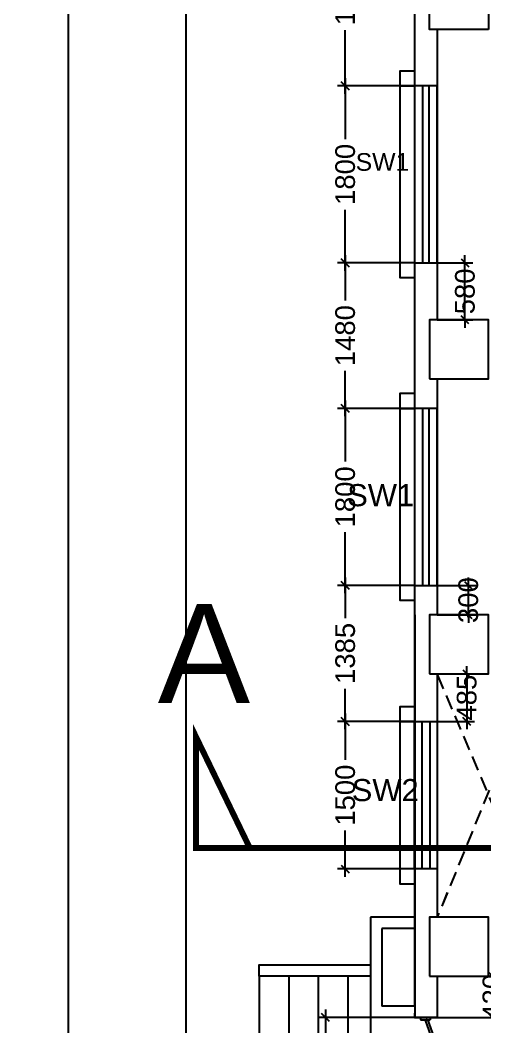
# Model space of a CAD drawing. Extents: x 6345096 to 6738923, y -6490958 to -6305885.
# Drawn here: x 6527889 to 6532613, y -6433549 to -6423310 of the extents above; entities that cross this region are included whole.
import ezdxf
from ezdxf.enums import TextEntityAlignment as Align

# ---------------------------------------------------------------- set-up
doc = ezdxf.new("R2010")
doc.units = 0
doc.header["$LTSCALE"] = 600
doc.header["$MEASUREMENT"] = 0
doc.header["$PDMODE"] = 35
doc.linetypes.add('DASHED', pattern=[0.75, 0.5, -0.25])
doc.linetypes.add('HIDDEN', pattern=[0.375, 0.25, -0.125])
doc.layers.get('0').update_dxf_attribs({"linetype": 'CONTINUOUS'})
doc.layers.get('Defpoints').update_dxf_attribs({"linetype": 'CONTINUOUS'})
for name, color, linetype in [('DIM', 8, 'CONTINUOUS'), ('DOOR', 32, 'CONTINUOUS'), ('Ele Proje.', 7, 'CONTINUOUS'), ('Ele. Proj', 7, 'CONTINUOUS'), ('HS', 251, 'CONTINUOUS'), ('joinery', 7, 'CONTINUOUS'), ('JW', 8, 'CONTINUOUS'), ('LA-column', 3, 'CONTINUOUS'), ('Sections', 10, 'CONTINUOUS'), ('Stairscase', 7, 'CONTINUOUS'), ('Walls', 7, 'CONTINUOUS'), ('Window', 4, 'CONTINUOUS'), ('Working Dim', 5, 'CONTINUOUS')]:
    doc.layers.add(name, color=color, linetype=linetype)
doc.styles.add('ari', font='arial.ttf')
doc.styles.add('ARIAL', font='arial.ttf')
doc.styles.get("Standard").update_dxf_attribs({"font": 'romans.shx'})
doc.dimstyles.new('int. dim', dxfattribs={"dimtxt": 200, "dimasz": 80, "dimexe": 80, "dimexo": 0, "dimgap": 70, "dimtad": 0, "dimdec": 0, "dimzin": 12, "dimdsep": 46, "dimtxsty": 'ari', "dimblk": 'OBLIQUE', "dimcen": 2, "dimdle": 80, "dimclrd": 256, "dimclre": 256, "dimclrt": 6, "dimadec": 0, "dimazin": 0, "dimtfac": 1, "dimtdec": 0, "dimtix": 1, "dimtmove": 2, "dimatfit": 3, "dimfxl": 1, "dimtolj": 1, "dimtzin": 0, "dimlwd": -1, "dimlwe": -1, "dimarcsym": 0})
doc.dimstyles.new('STANDARD$0', dxfattribs={"dimscale": 0, "dimtxt": 150, "dimasz": 125, "dimexe": 0.75, "dimexo": 1, "dimgap": 25, "dimtad": 1, "dimdec": 0, "dimdsep": 46, "dimtxsty": 'Standard', "dimblk1": 'DOT', "dimblk2": 'DOT', "dimsah": 1, "dimcen": 2.5, "dimclrd": 1, "dimclre": 1, "dimclrt": 3, "dimadec": 0, "dimazin": 0, "dimtfac": 1, "dimtdec": 0, "dimtmove": 0, "dimatfit": 3, "dimldrblk": 'DOT', "dimfxl": 1, "dimtolj": 1, "dimtzin": 0, "dimarcsym": 0})

# ---------------------------------------------------------------- blocks, each defined once
blk = doc.blocks.new('_Oblique')
at = {"color": 0, "linetype": 'ByBlock', "lineweight": -2}
blk.add_line((-0.5, -0.5), (0.5, 0.5), dxfattribs=at)
blk = doc.blocks.new('*D468')
at = {"layer": 'Defpoints', "color": 0, "transparency": 16777216}
for p in [(6531899, -6337015, 5), (6528381, -6454874), (6532049, -6454874, 5)]:
    blk.add_point(p, dxfattribs=at)
at = {"layer": 'DIM', "color": 8, "transparency": 16777216}
for p, q in [((6528381, -6336715), (6528381, -6393996)), ((6531899, -6337015), (6528081, -6337015)), ((6528381, -6455174), (6528381, -6397894)), ((6532049, -6454874), (6528081, -6454874))]:
    blk.add_line(p, q, dxfattribs=at)
at = {"layer": 'DIM', "color": 8, "transparency": 16777216, "xscale": 300, "yscale": 300, "zscale": 300}
for p, rotation in [((6528381, -6337015), 90), ((6528381, -6454874), 270)]:
    blk.add_blockref('_Oblique', p, dxfattribs=dict(at, rotation=rotation))
at = {"layer": 'DIM', "color": 7, "transparency": 16777216, "insert": (6528381, -6395945), "char_height": 750, "attachment_point": 5, "rotation": 90, "style": 'ari'}
blk.add_mtext('\\A1;117.86m', dxfattribs=at)
blk = doc.blocks.new('*D1293')
at = {"layer": 'Defpoints', "color": 0, "transparency": 16777216}
for p in [(6531899, -6418434, 3), (6529573, -6454874), (6531899, -6454874, 3)]:
    blk.add_point(p, dxfattribs=at)
at = {"layer": 'DIM', "color": 8, "transparency": 16777216}
for p, q in [((6529573, -6418134), (6529573, -6434961)), ((6531899, -6418434), (6529273, -6418434)), ((6529573, -6455174), (6529573, -6438346)), ((6531899, -6454874), (6529273, -6454874))]:
    blk.add_line(p, q, dxfattribs=at)
at = {"layer": 'DIM', "color": 8, "transparency": 16777216, "xscale": 300, "yscale": 300, "zscale": 300}
for p, rotation in [((6529573, -6418434), 90), ((6529573, -6454874), 270)]:
    blk.add_blockref('_Oblique', p, dxfattribs=dict(at, rotation=rotation))
at = {"layer": 'DIM', "color": 7, "transparency": 16777216, "insert": (6529573, -6436654), "char_height": 750, "attachment_point": 5, "rotation": 90, "style": 'ari'}
blk.add_mtext('\\A1;36.44m', dxfattribs=at)
blk = doc.blocks.new('Z$W@#5624')
at = {"layer": 'DOOR'}
for p, q in [((19, 470), (840, 769)), ((28, 446), (849, 745)), ((188, 518), (680, 697)), ((676, 709), (685, 685)), ((183, 529), (192, 506)), ((0, 400), (0, 499)), ((0, 499), (25, 499)), ((19, 470), (28, 446)), ((25, 400), (25, 499)), ((1770, 453), (949, 154)), ((1779, 429), (957, 130)), ((1779, 429), (1770, 453)), ((1798, 499), (1773, 499)), ((1773, 400), (1773, 499)), ((1798, 400), (1798, 499)), ((0, 400), (25, 400)), ((1610, 381), (1117, 202)), ((1614, 369), (1606, 393)), ((1798, 400), (1773, 400)), ((1113, 214), (1122, 190))]:
    blk.add_line(p, q, dxfattribs=at)
at = {"layer": 'DOOR', "color": 145}
for centre, start_param, end_param in [((0, 449), 2.617994, 3.665191), ((1798, 449), -0.523599, 0.523599)]:
    blk.add_ellipse(centre, major_axis=(-899, 0), ratio=1, start_param=start_param, end_param=end_param, dxfattribs=at)
blk = doc.blocks.new('*D1585')
at = {"layer": 'Defpoints', "color": 0, "transparency": 16777216}
for p in [(6531899, -6433454, -11), (6530994, -6435254), (6531899, -6435254, -21)]:
    blk.add_point(p, dxfattribs=at)
at = {"layer": 'Working Dim', "transparency": 16777216}
for p, q in [((6531899, -6433454), (6530914, -6433454)), ((6530994, -6433374), (6530994, -6433995)), ((6530994, -6435334), (6530994, -6434713)), ((6531899, -6435254), (6530914, -6435254))]:
    blk.add_line(p, q, dxfattribs=at)
at = {"layer": 'Working Dim', "transparency": 16777216, "xscale": 80, "yscale": 80, "zscale": 80}
for p, rotation in [((6530994, -6433454), 90), ((6530994, -6435254), 270)]:
    blk.add_blockref('_Oblique', p, dxfattribs=dict(at, rotation=rotation))
at = {"layer": 'Working Dim', "color": 6, "transparency": 16777216, "insert": (6530994, -6434354), "char_height": 200, "attachment_point": 5, "rotation": 90, "style": 'ari'}
blk.add_mtext('\\A1;1800', dxfattribs=at)
blk = doc.blocks.new('*D1586')
at = {"layer": 'Defpoints', "color": 0, "transparency": 16777216}
for p in [(6532129, -6433034, -10), (6532129, -6433454, -11), (6532691, -6433454)]:
    blk.add_point(p, dxfattribs=at)
at = {"layer": 'Working Dim', "transparency": 16777216}
for p, q in [((6532129, -6433034), (6532771, -6433034)), ((6532691, -6433034), (6532691, -6432954)), ((6532691, -6433034), (6532691, -6433454)), ((6532129, -6433454), (6532771, -6433454)), ((6532691, -6433454), (6532691, -6433534))]:
    blk.add_line(p, q, dxfattribs=at)
at = {"layer": 'Working Dim', "transparency": 16777216, "xscale": 80, "yscale": 80, "zscale": 80}
for p, rotation in [((6532691, -6433034), 270), ((6532691, -6433454), 90)]:
    blk.add_blockref('_Oblique', p, dxfattribs=dict(at, rotation=rotation))
at = {"layer": 'Working Dim', "color": 6, "transparency": 16777216, "insert": (6532691, -6433244), "char_height": 200, "attachment_point": 5, "rotation": 90, "style": 'ari'}
blk.add_mtext('\\A1;420', dxfattribs=at)
blk = doc.blocks.new('*D1595')
at = {"layer": 'Defpoints', "color": 0, "transparency": 16777216}
for p in [(6531899, -6422124, -16), (6531194, -6423979), (6531899, -6423979, -16)]:
    blk.add_point(p, dxfattribs=at)
at = {"layer": 'Working Dim', "transparency": 16777216}
for p, q in [((6531194, -6422044), (6531194, -6422692)), ((6531899, -6422124), (6531114, -6422124)), ((6531194, -6424059), (6531194, -6423411)), ((6531899, -6423979), (6531114, -6423979))]:
    blk.add_line(p, q, dxfattribs=at)
at = {"layer": 'Working Dim', "transparency": 16777216, "xscale": 80, "yscale": 80, "zscale": 80}
for p, rotation in [((6531194, -6422124), 90), ((6531194, -6423979), 270)]:
    blk.add_blockref('_Oblique', p, dxfattribs=dict(at, rotation=rotation))
at = {"layer": 'Working Dim', "color": 6, "transparency": 16777216, "insert": (6531194, -6423052), "char_height": 200, "attachment_point": 5, "rotation": 90, "style": 'ari'}
blk.add_mtext('\\A1;1856', dxfattribs=at)
blk = doc.blocks.new('*D1596')
at = {"layer": 'Defpoints', "color": 0, "transparency": 16777216}
for p in [(6531899, -6423979, -16), (6531194, -6425779), (6531899, -6425779, -16)]:
    blk.add_point(p, dxfattribs=at)
at = {"layer": 'Working Dim', "transparency": 16777216}
for p, q in [((6531194, -6423899), (6531194, -6424520)), ((6531899, -6423979), (6531114, -6423979)), ((6531194, -6425859), (6531194, -6425238)), ((6531899, -6425779), (6531114, -6425779))]:
    blk.add_line(p, q, dxfattribs=at)
at = {"layer": 'Working Dim', "transparency": 16777216, "xscale": 80, "yscale": 80, "zscale": 80}
for p, rotation in [((6531194, -6423979), 90), ((6531194, -6425779), 270)]:
    blk.add_blockref('_Oblique', p, dxfattribs=dict(at, rotation=rotation))
at = {"layer": 'Working Dim', "color": 6, "transparency": 16777216, "insert": (6531194, -6424879), "char_height": 200, "attachment_point": 5, "rotation": 90, "style": 'ari'}
blk.add_mtext('\\A1;1800', dxfattribs=at)
blk = doc.blocks.new('*D1597')
at = {"layer": 'Defpoints', "color": 0, "transparency": 16777216}
for p in [(6531899, -6425779, -16), (6531194, -6427259), (6531899, -6427259, -20)]:
    blk.add_point(p, dxfattribs=at)
at = {"layer": 'Working Dim', "transparency": 16777216}
for p, q in [((6531194, -6425699), (6531194, -6426160)), ((6531899, -6425779), (6531114, -6425779)), ((6531194, -6427339), (6531194, -6426878)), ((6531899, -6427259), (6531114, -6427259))]:
    blk.add_line(p, q, dxfattribs=at)
at = {"layer": 'Working Dim', "transparency": 16777216, "xscale": 80, "yscale": 80, "zscale": 80}
for p, rotation in [((6531194, -6425779), 90), ((6531194, -6427259), 270)]:
    blk.add_blockref('_Oblique', p, dxfattribs=dict(at, rotation=rotation))
at = {"layer": 'Working Dim', "color": 6, "transparency": 16777216, "insert": (6531194, -6426519), "char_height": 200, "attachment_point": 5, "rotation": 90, "style": 'ari'}
blk.add_mtext('\\A1;1480', dxfattribs=at)
blk = doc.blocks.new('*D1598')
at = {"layer": 'Defpoints', "color": 0, "transparency": 16777216}
for p in [(6531899, -6427259, -20), (6531194, -6429059), (6531899, -6429059, -20)]:
    blk.add_point(p, dxfattribs=at)
at = {"layer": 'Working Dim', "transparency": 16777216}
for p, q in [((6531194, -6427179), (6531194, -6427800)), ((6531899, -6427259), (6531114, -6427259)), ((6531194, -6429139), (6531194, -6428518)), ((6531899, -6429059), (6531114, -6429059))]:
    blk.add_line(p, q, dxfattribs=at)
at = {"layer": 'Working Dim', "transparency": 16777216, "xscale": 80, "yscale": 80, "zscale": 80}
for p, rotation in [((6531194, -6427259), 90), ((6531194, -6429059), 270)]:
    blk.add_blockref('_Oblique', p, dxfattribs=dict(at, rotation=rotation))
at = {"layer": 'Working Dim', "color": 6, "transparency": 16777216, "insert": (6531194, -6428159), "char_height": 200, "attachment_point": 5, "rotation": 90, "style": 'ari'}
blk.add_mtext('\\A1;1800', dxfattribs=at)
blk = doc.blocks.new('*D1599')
at = {"layer": 'Defpoints', "color": 0, "transparency": 16777216}
for p in [(6531899, -6429059, -20), (6531194, -6430443), (6531899, -6430443, -13)]:
    blk.add_point(p, dxfattribs=at)
at = {"layer": 'Working Dim', "transparency": 16777216}
for p, q in [((6531194, -6428979), (6531194, -6429391)), ((6531899, -6429059), (6531114, -6429059)), ((6531194, -6430523), (6531194, -6430111)), ((6531899, -6430443), (6531114, -6430443))]:
    blk.add_line(p, q, dxfattribs=at)
at = {"layer": 'Working Dim', "transparency": 16777216, "xscale": 80, "yscale": 80, "zscale": 80}
for p, rotation in [((6531194, -6429059), 90), ((6531194, -6430443), 270)]:
    blk.add_blockref('_Oblique', p, dxfattribs=dict(at, rotation=rotation))
at = {"layer": 'Working Dim', "color": 6, "transparency": 16777216, "insert": (6531194, -6429751), "char_height": 200, "attachment_point": 5, "rotation": 90, "style": 'ari'}
blk.add_mtext('\\A1;1385', dxfattribs=at)
blk = doc.blocks.new('*D1601')
at = {"layer": 'Defpoints', "color": 0, "transparency": 16777216}
for p in [(6532129, -6425779, -16), (6532411, -6425779), (6532129, -6426359, -16)]:
    blk.add_point(p, dxfattribs=at)
at = {"layer": 'Working Dim', "transparency": 16777216}
for p, q in [((6532411, -6425779), (6532411, -6425699)), ((6532129, -6425779), (6532491, -6425779)), ((6532411, -6426359), (6532411, -6425779)), ((6532129, -6426359), (6532491, -6426359)), ((6532411, -6426359), (6532411, -6426439))]:
    blk.add_line(p, q, dxfattribs=at)
at = {"layer": 'Working Dim', "transparency": 16777216, "xscale": 80, "yscale": 80, "zscale": 80}
for p, rotation in [((6532411, -6425779), 270), ((6532411, -6426359), 90)]:
    blk.add_blockref('_Oblique', p, dxfattribs=dict(at, rotation=rotation))
at = {"layer": 'Working Dim', "color": 6, "transparency": 16777216, "insert": (6532411, -6426069), "char_height": 200, "attachment_point": 5, "rotation": 90, "style": 'ari'}
blk.add_mtext('\\A1;580', dxfattribs=at)
blk = doc.blocks.new('*D1602')
at = {"layer": 'Defpoints', "color": 0, "transparency": 16777216}
for p in [(6532129, -6429059, -16), (6532445, -6429059), (6532129, -6429359, -16)]:
    blk.add_point(p, dxfattribs=at)
at = {"layer": 'Working Dim', "transparency": 16777216}
for p, q in [((6532445, -6429059), (6532445, -6428979)), ((6532129, -6429059), (6532525, -6429059)), ((6532445, -6429359), (6532445, -6429059)), ((6532129, -6429359), (6532525, -6429359)), ((6532445, -6429359), (6532445, -6429439))]:
    blk.add_line(p, q, dxfattribs=at)
at = {"layer": 'Working Dim', "transparency": 16777216, "xscale": 80, "yscale": 80, "zscale": 80}
for p, rotation in [((6532445, -6429059), 270), ((6532445, -6429359), 90)]:
    blk.add_blockref('_Oblique', p, dxfattribs=dict(at, rotation=rotation))
at = {"layer": 'Working Dim', "color": 6, "transparency": 16777216, "insert": (6532445, -6429209), "char_height": 200, "attachment_point": 5, "rotation": 90, "style": 'ari'}
blk.add_mtext('\\A1;300', dxfattribs=at)
blk = doc.blocks.new('*D1603')
at = {"layer": 'Defpoints', "color": 0, "transparency": 16777216}
for p in [(6532129, -6429959, -13), (6532129, -6430443, -13), (6532429, -6430443)]:
    blk.add_point(p, dxfattribs=at)
at = {"layer": 'Working Dim', "transparency": 16777216}
for p, q in [((6532129, -6429959), (6532509, -6429959)), ((6532429, -6429959), (6532429, -6429879)), ((6532429, -6429959), (6532429, -6430443)), ((6532129, -6430443), (6532509, -6430443)), ((6532429, -6430443), (6532429, -6430523))]:
    blk.add_line(p, q, dxfattribs=at)
at = {"layer": 'Working Dim', "transparency": 16777216, "xscale": 80, "yscale": 80, "zscale": 80}
for p, rotation in [((6532429, -6429959), 270), ((6532429, -6430443), 90)]:
    blk.add_blockref('_Oblique', p, dxfattribs=dict(at, rotation=rotation))
at = {"layer": 'Working Dim', "color": 6, "transparency": 16777216, "insert": (6532429, -6430201), "char_height": 200, "attachment_point": 5, "rotation": 90, "style": 'ari'}
blk.add_mtext('\\A1;485', dxfattribs=at)
blk = doc.blocks.new('*D1604')
at = {"layer": 'Defpoints', "color": 0, "transparency": 16777216}
for p in [(6531899, -6430443, -13), (6531194, -6431943), (6531899, -6431943, -13)]:
    blk.add_point(p, dxfattribs=at)
at = {"layer": 'Working Dim', "transparency": 16777216}
for p, q in [((6531194, -6430363), (6531194, -6430834)), ((6531899, -6430443), (6531114, -6430443)), ((6531194, -6432023), (6531194, -6431552)), ((6531899, -6431943), (6531114, -6431943))]:
    blk.add_line(p, q, dxfattribs=at)
at = {"layer": 'Working Dim', "transparency": 16777216, "xscale": 80, "yscale": 80, "zscale": 80}
for p, rotation in [((6531194, -6430443), 90), ((6531194, -6431943), 270)]:
    blk.add_blockref('_Oblique', p, dxfattribs=dict(at, rotation=rotation))
at = {"layer": 'Working Dim', "color": 6, "transparency": 16777216, "insert": (6531194, -6431193), "char_height": 200, "attachment_point": 5, "rotation": 90, "style": 'ari'}
blk.add_mtext('\\A1;1500', dxfattribs=at)
blk = doc.blocks.new('A$C2CD672AE')
at = {"layer": 'Ele Proje.', "color": 8, "linetype": 'HIDDEN'}
for p, q in [((1580, 23990.1, -6.1), (1130, 23990.1, -6.1)), ((1130, 23990.1, -6.1), (1130, 22969.6, -3)), ((1580, 23875.1, -6.1), (1245, 23875.1, -6.1)), ((1245, 23875.1, -6.1), (1245, 23084.6, -3)), ((1580, 23084.6, -3), (1245, 23084.6, -3)), ((1810, 22969.6, -3), (1130, 22969.6, -3))]:
    blk.add_line(p, q, dxfattribs=at)
for points, elevation in [([(1580, 32594.6), (1430, 32594.6), (1430, 32444.6), (1580, 32444.6)], -3), ([(1580, 30644.6), (1430, 30644.6), (1430, 30494.6), (1580, 30494.6)], -3), ([(1580, 29315), (1430, 29315), (1430, 29165), (1580, 29165)], -7.1), ([(1580, 27365), (1430, 27365), (1430, 27215), (1580, 27215)], -7.1)]:
    blk.add_lwpolyline(points, dxfattribs=dict(at, elevation=elevation))
for points in [[(1580, 26130.6), (1430, 26130.6), (1430, 25980.6), (1580, 25980.6)], [(1580, 24480.6), (1430, 24480.6), (1430, 24330.6), (1580, 24330.6)]]:
    blk.add_lwpolyline(points, dxfattribs=at)
at = {"layer": 'Ele. Proj', "color": 8, "linetype": 'HIDDEN'}
for p, q in [((1580, 36780.2, -3), (1580, 27065.1)), ((1580, 27065.1), (1580, 23084.6, -8.8)), ((1580.1, 27065.1, -6.1), (1580.1, 22969.6, -15.1)), ((1810, 26465.1), (1810, 23990.1)), ((1810, 23390.1, -13.3), (1810, 22969.6, -13.5))]:
    blk.add_line(p, q, dxfattribs=at)
for points, elevation in [([(1580, 33020.2), (1580, 30065.1)], -3), ([(1810, 33020.2), (1810, 30065.1)], -3), ([(1810, 29465.1), (1810, 27065.1)], -3), ([(1810.1, 23390.1), (1810.1, 22969.6)], -6.1)]:
    blk.add_lwpolyline(points, dxfattribs=dict(at, elevation=elevation))
blk.add_lwpolyline([(1810, 26465.1), (1810, 23990.1)], dxfattribs=at)
at = {"layer": 'JW', "color": 8, "linetype": 'HIDDEN'}
for points, elevation in [([(1580, 32444.6), (1580, 30644.6), (1810, 30644.6), (1810, 32444.6)], -3), ([(1661.3, 32444.6), (1661.3, 30644.6), (1728.7, 30644.6), (1728.7, 32444.6)], -3), ([(1580, 29165), (1580, 27365), (1810, 27365), (1810, 29165)], -7.1), ([(1661.3, 29165), (1661.3, 27365), (1728.7, 27365), (1728.7, 29165)], -7.1)]:
    blk.add_lwpolyline(points, close=True, dxfattribs=dict(at, elevation=elevation))
for points in [[(1580, 25980.6), (1810, 25980.6), (1810, 24480.6), (1580, 24480.6)], [(1657, 25980.6), (1733, 25980.6), (1733, 24480.6), (1657, 24480.6)]]:
    blk.add_lwpolyline(points, close=True, dxfattribs=at)
at = {"layer": 'Stairscase', "color": 8, "linetype": 'HIDDEN'}
for p, q in [((0, 23390.4, 2.3), (0, 20989.7, 2.3)), ((300, 23390.4, 2.3), (300, 20989.7, 2.3)), ((600, 23390.4, 2.3), (600, 20989.7, 2.3)), ((900, 23390.4, 2.3), (900, 20989.7, 2.3))]:
    blk.add_line(p, q, dxfattribs=at)
at = {"layer": 'Walls', "color": 8, "linetype": 'HIDDEN'}
for p, q in [((1430, 32444.6, -3), (1430, 30644.6, -3)), ((1430, 29165, -7.1), (1430, 27365, -7.1)), ((3015, 26950.1), (1810, 23990.1)), ((3015, 23620), (1810, 26465.1)), ((1430, 25980.6), (1430, 24480.6)), ((1580, 23390.4), (1580, 23090)), ((1810, 23390.4), (1810, 23090)), ((1130, 22969.6, -26.2), (1130, 21169.6, -36.6)), ((1580, 22969.6, 4.7), (1810, 22969.6, 4.7))]:
    blk.add_line(p, q, dxfattribs=at)
blk.add_lwpolyline([(1130, 23390.4), (0, 23390.4), (0, 23505.4), (1130, 23505.4)], dxfattribs=at)

msp = doc.modelspace()

# ---------------------------------------------------------------- linework, layer by layer
at = {"layer": 'Ele Proje.', "color": 1}
for p, q in [((6531899.385, -6432433.834, -6.079), (6531449.385, -6432433.834, -6.079)), ((6531449.385, -6432433.834, -6.079), (6531449.398, -6433454.327, -3.039)), ((6531899.385, -6432548.834, -6.079), (6531564.387, -6432548.834, -6.079)), ((6531564.387, -6432548.834, -6.079), (6531564.396, -6433339.325, -3.039)), ((6531899.385, -6433339.322, -3.039), (6531564.396, -6433339.325, -3.039)), ((6532129.385, -6433454.319, -3.039), (6531449.398, -6433454.327, -3.039))]:
    msp.add_line(p, q, dxfattribs=at)
at = {"layer": 'Ele Proje.'}
for points, elevation in [([(6531899.388, -6423829.271), (6531749.389, -6423829.271), (6531749.389, -6423979.271), (6531899.388, -6423979.271)], -3.039), ([(6531899.388, -6425779.271), (6531749.389, -6425779.271), (6531749.389, -6425929.271), (6531899.388, -6425929.271)], -3.039), ([(6531899.388, -6427108.914), (6531749.389, -6427108.914), (6531749.389, -6427258.914), (6531899.388, -6427258.914)], -7.083), ([(6531899.388, -6429058.914), (6531749.389, -6429058.914), (6531749.389, -6429208.914), (6531899.388, -6429208.914)], -7.083)]:
    msp.add_lwpolyline(points, dxfattribs=dict(at, elevation=elevation))
for points in [[(6531899.389, -6430293.309), (6531749.389, -6430293.309), (6531749.389, -6430443.309), (6531899.389, -6430443.309)], [(6531899.389, -6431943.309), (6531749.389, -6431943.309), (6531749.389, -6432093.309), (6531899.389, -6432093.309)]]:
    msp.add_lwpolyline(points, dxfattribs=at)
at = {"layer": 'Ele. Proj', "color": 6}
for p, q in [((6531899.388, -6419643.752, -3.039), (6531899.388, -6429358.786)), ((6531899.388, -6429358.786), (6531899.388, -6433339.322, -8.76)), ((6531899.476, -6429358.789, -6.079), (6531899.476, -6433454.319, -15.091)), ((6532129.388, -6429958.786), (6532129.388, -6432433.831)), ((6532129.385, -6433033.828, -13.313), (6532129.385, -6433454.319, -13.474))]:
    msp.add_line(p, q, dxfattribs=at)
for points, elevation in [([(6531899.388, -6423403.748), (6531899.388, -6426358.795)], -3.039), ([(6532129.388, -6423403.748), (6532129.388, -6426358.795)], -3.039), ([(6532129.388, -6426958.795), (6532129.388, -6429358.786)], -3.039), ([(6532129.447, -6433033.834), (6532129.444, -6433454.319)], -6.079)]:
    msp.add_lwpolyline(points, dxfattribs=dict(at, elevation=elevation))
msp.add_lwpolyline([(6532129.384, -6429958.786), (6532129.365, -6432433.831)], dxfattribs=at)
at = {"layer": 'LA-column', "color": 2}
for points in [[(6532649.388, -6423403.752), (6532049.388, -6423403.752), (6532049.388, -6422803.752), (6532649.388, -6422803.752)], [(6532049.388, -6426958.752), (6532649.388, -6426958.752), (6532649.388, -6426358.752), (6532049.388, -6426358.752)], [(6532049.388, -6429958.752), (6532649.388, -6429958.752), (6532649.388, -6429358.752), (6532049.388, -6429358.752)], [(6532049.388, -6433033.752), (6532649.388, -6433033.752), (6532649.388, -6432433.752), (6532049.388, -6432433.752)]]:
    msp.add_lwpolyline(points, close=True, dxfattribs=at)
at = {"layer": 'Sections', "linetype": 'DASHED', "lineweight": 0, "ltscale": 2, "const_width": 60, "flags": 128}
msp.add_lwpolyline([(6654551.252, -6431729.833), (6655099.12, -6430597.18), (6655099.12, -6431729.833), (6529675.592, -6431729.833), (6529675.592, -6430597.18), (6530223.46, -6431729.833)], dxfattribs=at)
at = {"layer": 'Stairscase', "color": 7, "linetype": 'Continuous'}
for p, q in [((6530319.377, -6433033.53, 2.283), (6530319.377, -6435434.204, 2.283)), ((6530619.395, -6433033.53, 2.283), (6530619.395, -6435434.204, 2.283)), ((6530919.395, -6433033.53, 2.283), (6530919.395, -6435434.203, 2.283)), ((6531219.395, -6433033.53, 2.283), (6531219.395, -6435434.203, 2.283))]:
    msp.add_line(p, q, dxfattribs=at)
at = {"layer": 'Walls', "color": 8}
for p, q in [((6531749.389, -6423979.271, -3.039), (6531749.389, -6425779.271, -3.039)), ((6531749.389, -6427258.914, -7.083), (6531749.389, -6429058.914, -7.083)), ((6531749.389, -6430443.309), (6531749.389, -6431943.309)), ((6531449.398, -6433454.327, -26.186), (6531449.398, -6435254.327, -36.621))]:
    msp.add_line(p, q, dxfattribs=at)
at = {"layer": 'Walls', "color": 8, "linetype": 'HIDDEN'}
for p, q in [((6533334.388, -6429473.761), (6532129.388, -6432433.804)), ((6533334.401, -6432803.873), (6532129.388, -6429958.759))]:
    msp.add_line(p, q, dxfattribs=at)
at = {"layer": 'Walls', "linetype": 'Continuous'}
for p, q in [((6531899.388, -6433033.53), (6531899.388, -6433333.867)), ((6532129.388, -6433033.53), (6532129.388, -6433333.867)), ((6531899.388, -6433454.319, 4.722), (6532129.39, -6433454.319, 4.722))]:
    msp.add_line(p, q, dxfattribs=at)
msp.add_lwpolyline([(6531449.393, -6433033.53), (6530319.377, -6433033.53), (6530319.377, -6432918.53), (6531449.391, -6432918.53)], dxfattribs=at)
at = {"layer": 'Window', "color": 9}
for points, elevation in [([(6531899.388, -6423979.271), (6531899.388, -6425779.271), (6532129.388, -6425779.271), (6532129.389, -6423979.271)], -3.039), ([(6531980.729, -6423979.271), (6531980.729, -6425779.271), (6532048.048, -6425779.271), (6532048.048, -6423979.271)], -3.039), ([(6531899.388, -6427258.914), (6531899.388, -6429058.914), (6532129.388, -6429058.914), (6532129.389, -6427258.914)], -7.083), ([(6531980.729, -6427258.914), (6531980.729, -6429058.914), (6532048.048, -6429058.914), (6532048.048, -6427258.914)], -7.083)]:
    msp.add_lwpolyline(points, close=True, dxfattribs=dict(at, elevation=elevation))
for points in [[(6531899.388, -6430443.309), (6532129.388, -6430443.309), (6532129.388, -6431943.309), (6531899.388, -6431943.309)], [(6531976.389, -6430443.309), (6532052.389, -6430443.309), (6532052.389, -6431943.309), (6531976.389, -6431943.309)]]:
    msp.add_lwpolyline(points, close=True, dxfattribs=at)

# ---------------------------------------------------------------- block references
at = {"layer": 'DOOR', "linetype": 'Continuous', "xscale": 1.001247145235538, "yscale": 1.001247145235538, "zscale": 1.001247145235538, "rotation": 270}
msp.add_blockref('Z$W@#5624', (6531558.748, -6433454.319, 7.004), dxfattribs=at)
at = {"layer": 'HS'}
msp.add_blockref('A$C2CD672AE', (6530319.294, -6456423.902, 8.17), dxfattribs=at)

# ---------------------------------------------------------------- texts
at = {"layer": 'joinery', "style": 'ari'}
for s, height, p in [('SW1', 180, (6531572.316, -6424842.594, -2.343)), ('SW1', 225, (6531554.217, -6428254.063, -5.867)), ('SW2', 225, (6531600.208, -6431253.606))]:
    msp.add_text(s, height=height, dxfattribs=at).set_placement(p, align=Align.CENTER)
at = {"layer": 'Sections', "style": 'ARIAL'}
msp.add_text('A', height=1008, dxfattribs=at).set_placement((6529757.651, -6430256.439), align=Align.CENTER)

# ---------------------------------------------------------------- dimensions: what is measured, and where the dimension line sits
at = {"layer": 'DIM'}
for base, p1, p2, picture, middle in [((6528381.422, -6454873.885), (6531899.389, -6337015.366, 5.131), (6532049.301, -6454873.885, 5.131), '*D468', (6528381.422, -6395944.625)), ((6529573.102, -6454873.885, -2.749), (6531899.388, -6418433.761), (6531899.298, -6454873.885), '*D1293', (6529573.102, -6436653.823, -2.749))]:
    dim = msp.add_linear_dim(base=base, p1=p1, p2=p2, angle=90, dimstyle='STANDARD$0', override={"dimscale": 1, "dimtxt": 750, "dimasz": 300, "dimexe": 300, "dimexo": 0, "dimgap": 1, "dimtad": 0, "dimdec": 2, "dimlfac": 0.001, "dimzin": 0, "dimpost": 'm', "dimtxsty": 'ari', "dimblk1": 'Oblique', "dimblk2": 'Oblique', "dimcen": 0, "dimdle": 300, "dimclrd": 8, "dimclre": 8, "dimclrt": 7, "dimadec": 2, "dimtdec": 2, "dimtmove": 2, "dimfxl": 0.75, "dimfrac": 1, "dimlwd": 65535, "dimlwe": 65535}, dxfattribs=at)
    dim.commit()
    dim.dimension.update_dxf_attribs({"geometry": picture, "text_midpoint": middle})
at = {"layer": 'Working Dim', "color": 6}
for base, p1, p2, picture, middle in [((6531193.829, -6423979.271, 13.313), (6531899.388, -6422123.75, -3.039), (6531899.388, -6423979.271, -3.039), '*D1595', (6531193.829, -6423051.51, 13.313)), ((6531193.829, -6425779.271, 13.313), (6531899.388, -6423979.271, -3.039), (6531899.388, -6425779.271, -3.039), '*D1596', (6531193.829, -6424879.271, 13.313)), ((6531193.829, -6427258.914, 13.313), (6531899.388, -6425779.271, -3.039), (6531899.388, -6427258.914, -7.083), '*D1597', (6531193.829, -6426519.092, 13.313)), ((6532410.64, -6425779.271, 13.313), (6532129.388, -6426358.795, -3.039), (6532129.388, -6425779.271, -3.039), '*D1601', (6532410.64, -6426069.033, 13.313)), ((6531193.829, -6429058.914, 13.313), (6531899.388, -6427258.914, -7.083), (6531899.388, -6429058.914, -7.083), '*D1598', (6531193.829, -6428158.914, 13.313)), ((6532445.278, -6429058.914, 13.313), (6532129.388, -6429358.786, -3.039), (6532129.388, -6429058.914, -3.039), '*D1602', (6532445.278, -6429208.85, 13.313)), ((6532429.042, -6430443.309, 13.313), (6532129.384, -6429958.786), (6532129.388, -6430443.309), '*D1603', (6532429.042, -6430201.048, 13.313)), ((6531193.829, -6431943.309, 13.313), (6531899.389, -6430443.309), (6531899.389, -6431943.309), '*D1604', (6531193.829, -6431193.309, 13.313)), ((6532691.2, -6433454.319, -3.039), (6532129.385, -6433033.828, -13.313), (6532129.385, -6433454.319, -13.837), '*D1586', (6532691.2, -6433244.073, -3.039)), ((6530994.293, -6435254.319, -3.039), (6531899.385, -6433454.319, -13.837), (6531899.385, -6435254.319, -24.272), '*D1585', (6530994.293, -6434354.319, -3.039))]:
    dim = msp.add_linear_dim(base=base, p1=p1, p2=p2, angle=270, dimstyle='int. dim', override={"dimtxt": 200, "dimarcsym": 1}, dxfattribs=at)
    dim.commit()
    dim.dimension.update_dxf_attribs({"geometry": picture, "text_midpoint": middle})
dim = msp.add_linear_dim(base=(6531193.829, -6430443.309, 13.313), p1=(6531899.388, -6429058.914, -7.083), p2=(6531899.388, -6430443.309), angle=270, text='1385', dimstyle='int. dim', override={"dimtxt": 200, "dimarcsym": 1}, dxfattribs=at)
dim.commit()
dim.dimension.update_dxf_attribs({"geometry": '*D1599', "text_midpoint": (6531193.829, -6429751.111, 13.313)})

doc.saveas('drawing.dxf')
